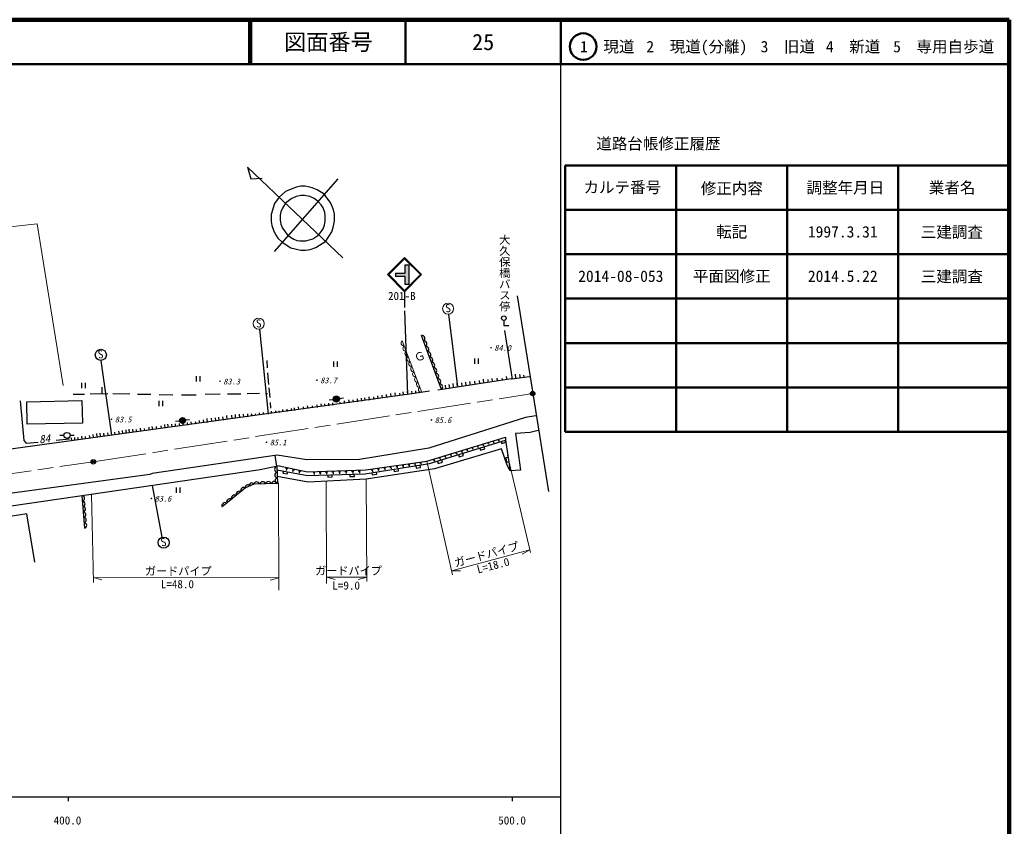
# Model space of a CAD drawing. Units: millimetres, scale not verified. Extents: x 40000 to 680000, y 20000 to 380000.
# Drawn here: x 457100 to 680000, y 198357 to 380000 of the extents above; entities that cross this region are included whole.
import ezdxf
from ezdxf.enums import TextEntityAlignment as Align

# ---------------------------------------------------------------- set-up
doc = ezdxf.new("R2010")
doc.units = ezdxf.units.MM
doc.header["$LTSCALE"] = 1000
doc.header["$PDMODE"] = 32
doc.header["$PDSIZE"] = 500
doc.linetypes.add('CHAIN', pattern=[18.5, 12, -1.5, 3.5, -1.5])
for name, color, linetype, lineweight in [('M-BGD', 7, 'Continuous', 25), ('M-BMK', 2, 'CHAIN', 13), ('M-BMK-HTXT', 7, 'Continuous', 13), ('M-BMK-SRVR', 3, 'Continuous', 25), ('M-STR-HTXT', 7, 'Continuous', 13), ('M-STR-STRC', 7, 'Continuous', 25), ('M-TTL', 2, 'Continuous', 140), ('M-TTL-BAND', 7, 'Continuous', 25), ('M-TTL-FRAM', 2, 'Continuous', 50), ('M-TTL-LINE', 7, 'Continuous', 50)]:
    doc.layers.add(name, color=color, linetype=linetype, lineweight=lineweight)
doc.layers.add('M-OTRS', color=6, linetype='Continuous')
doc.layers.add('M-TTL-TXT', color=7, linetype='Continuous')
doc.styles.add('@ＭＳ ゴシック', font='')
doc.styles.add('ＭＳ ゴシック', font='')
doc.styles.get('@ＭＳ ゴシック').set_extended_font_data('@MS Gothic')
doc.styles.get('ＭＳ ゴシック').set_extended_font_data('MS Gothic')

msp = doc.modelspace()

# ---------------------------------------------------------------- hatches: boundary and pattern name
at = {"layer": 'M-BGD'}
for points in [[(529088, 294668, -1), (527737, 294471, -1)], [(494438, 289826, -0.41421), (493843, 289066, -0.41421), (493082, 289661, -0.41421), (493677, 290422, -0.41421)]]:
    msp.add_hatch(color=256, dxfattribs=at).paths.add_polyline_path(points)
at = {"layer": 'M-STR-STRC'}
msp.add_hatch(color=256, dxfattribs=at).paths.add_polyline_path([(543895, 324775), (543895, 322934), (541709, 322934), (541709, 322213), (543927, 322213), (543927, 320357), (544726, 320357), (544726, 324775)])
msp.add_hatch(color=256, dxfattribs=at).paths.add_polyline_path([(543895, 324775), (543895, 322934), (541709, 322934), (541709, 322213), (543927, 322213), (543927, 320357), (544726, 320357), (544726, 324775)])
msp.add_hatch(color=256, dxfattribs=at).paths.add_polyline_path([(543895, 324775), (543895, 322934), (541709, 322934), (541709, 322213), (543927, 322213), (543927, 320357), (544726, 320357), (544726, 324775)])
msp.add_hatch(color=256, dxfattribs=at).paths.add_polyline_path([(543895, 324775), (543895, 322934), (541709, 322934), (541709, 322213), (543927, 322213), (543927, 320357), (544726, 320357), (544726, 324775)])
msp.add_hatch(color=256, dxfattribs=at).paths.add_polyline_path([(543895, 324775), (543895, 322934), (541709, 322934), (541709, 322213), (543927, 322213), (543927, 320357), (544726, 320357), (544726, 324775)])

# ---------------------------------------------------------------- linework, layer by layer
at = {"layer": 'M-BGD'}
for p, q in [((508407, 346809), (529913, 326404)), ((508407, 346809), (509169, 344184)), ((509169, 344184), (511709, 344354)), ((528727, 344184), (514419, 327844)), ((516959, 341306), (515519, 340036)), ((519329, 342322), (516959, 341306)), ((520430, 342491), (519329, 342322)), ((521361, 342491), (520430, 342491)), ((522039, 342406), (521361, 342491)), ((522970, 342152), (522039, 342406)), ((524071, 341729), (522970, 342152)), ((525679, 340713), (524071, 341729)), ((515519, 340036), (514503, 338596)), ((518229, 339697), (516959, 338681)), ((519329, 340205), (518229, 339697)), ((520515, 340459), (519329, 340205)), ((521277, 340459), (520515, 340459)), ((522462, 340205), (521277, 340459)), ((523393, 339782), (522462, 340205)), ((524325, 339104), (523393, 339782)), ((525002, 338342), (524325, 339104)), ((527203, 338681), (525679, 340713)), ((514503, 338596), (513741, 336141)), ((515943, 336734), (515773, 335972)), ((516281, 337580), (515943, 336734)), ((516959, 338681), (516281, 337580)), ((525425, 337665), (525002, 338342)), ((525849, 336564), (525425, 337665)), ((527796, 337157), (527203, 338681)), ((527965, 336226), (527796, 337157)), ((513741, 336141), (513741, 334532)), ((513741, 334532), (513911, 333686)), ((515773, 335972), (515773, 334871)), ((515773, 334871), (515943, 333940)), ((525764, 333770), (525933, 334702)), ((525933, 335972), (525849, 336564)), ((525933, 334702), (525933, 335972)), ((527711, 333178), (527965, 334702)), ((527965, 334702), (527965, 336226)), ((513911, 333686), (514334, 332416)), ((514334, 332416), (514842, 331400)), ((515943, 333940), (516281, 333093)), ((516281, 333093), (517467, 331400)), ((524494, 331569), (525425, 332924)), ((525425, 332924), (525764, 333770)), ((526018, 330130), (527373, 332246)), ((527373, 332246), (527711, 333178)), ((514842, 331400), (515265, 330807)), ((515265, 330807), (516197, 329876)), ((517467, 331400), (518821, 330553)), ((518821, 330553), (519499, 330299)), ((519499, 330299), (520176, 330214)), ((520176, 330214), (521531, 330214)), ((521531, 330214), (523139, 330638)), ((523139, 330638), (524494, 331569)), ((523817, 328690), (526018, 330130)), ((516197, 329876), (518144, 328606)), ((518144, 328606), (520430, 328098)), ((520430, 328098), (521446, 328098)), ((521446, 328098), (522547, 328267)), ((522547, 328267), (523817, 328690)), ((553704, 313704), (555740, 297289)), ((566143, 312295), (566143, 311109)), ((511117, 310318), (513064, 291183)), ((566143, 311109), (567244, 311109)), ((566319, 309979), (568046, 299072)), ((552098, 296732), (547624, 308880)), ((475387, 303206), (477758, 286442)), ((512725, 303290), (512810, 301597)), ((559517, 303686), (559517, 302486)), ((560417, 302486), (560417, 303686)), ((527786, 303009), (527786, 301809)), ((528686, 301809), (528686, 303009)), ((496808, 299749), (496808, 298549)), ((497708, 298549), (497708, 299749)), ((512895, 300496), (513149, 297872)), ((567843, 299142), (551249, 296602)), ((560562, 298718), (560647, 298041)), ((561493, 299057), (561578, 298126)), ((562509, 298972), (562509, 298295)), ((563441, 299226), (563525, 298464)), ((564541, 299311), (564626, 298634)), ((565727, 299311), (565811, 298803)), ((566658, 299650), (566827, 298972)), ((567928, 299057), (567843, 299142)), ((571907, 299565), (567928, 299057)), ((568690, 300158), (568775, 299226)), ((569706, 300073), (569791, 299311)), ((570553, 299988), (570637, 299480)), ((470990, 298192), (470990, 296992)), ((471890, 296992), (471890, 298192)), ((475557, 297279), (475557, 295840)), ((513233, 297110), (513403, 294908)), ((552942, 297702), (553027, 296940)), ((553789, 297872), (553873, 297025)), ((554635, 298041), (554720, 297194)), ((555572, 298146), (555661, 297277)), ((556583, 298210), (556667, 297448)), ((557514, 298380), (557599, 297618)), ((558445, 298549), (558530, 297702)), ((559546, 298634), (559631, 297872)), ((545407, 295755), (453459, 283055)), ((458708, 293977), (471069, 294231)), ((469122, 295670), (471662, 295670)), ((471069, 294231), (471239, 289151)), ((472932, 295755), (476911, 295840)), ((478097, 295840), (481907, 295755)), ((483600, 295670), (486648, 295670)), ((488511, 295586), (491559, 295501)), ((493506, 295501), (496808, 295501)), ((502227, 295670), (498840, 295586)), ((503920, 295755), (506883, 295755)), ((511117, 295840), (508323, 295755)), ((512471, 295840), (512895, 295840)), ((526828, 294375), (527732, 294507)), ((529097, 294706), (530001, 294839)), ((531183, 294400), (531267, 293723)), ((532114, 294400), (532199, 293892)), ((533130, 294654), (533215, 293977)), ((533977, 294739), (534061, 294062)), ((534739, 294824), (534823, 294231)), ((535755, 295078), (535839, 294316)), ((536771, 295078), (536771, 294485)), ((537702, 295332), (537787, 294654)), ((538633, 295416), (538718, 294739)), ((539649, 295586), (539734, 294908)), ((540581, 295840), (540665, 295078)), ((541597, 296009), (541681, 295247)), ((542613, 295924), (542697, 295416)), ((543375, 296178), (543459, 295501)), ((544306, 296348), (544518, 295632)), ((545322, 296348), (545407, 295755)), ((549395, 296338), (545407, 295755)), ((546253, 296432), (546253, 295924)), ((457184, 294146), (458031, 285256)), ((458793, 288897), (458708, 293977)), ((488460, 294157), (488460, 292957)), ((489360, 292957), (489360, 294157)), ((513487, 293808), (513572, 292538)), ((516281, 292199), (516281, 291691)), ((517297, 292284), (517297, 291776)), ((518229, 292453), (518229, 291945)), ((518906, 292622), (518991, 292030)), ((519837, 292792), (519922, 292199)), ((520938, 292792), (520938, 292284)), ((521869, 293046), (521954, 292453)), ((522970, 293046), (523055, 292622)), ((523986, 293300), (524071, 292707)), ((524917, 293469), (525002, 292876)), ((525764, 293469), (525849, 292961)), ((526611, 293638), (526611, 293046)), ((527542, 293723), (527627, 293215)), ((529235, 293892), (529235, 293469)), ((530167, 294146), (530167, 293554)), ((494448, 289864), (495355, 289975)), ((498417, 289913), (498501, 289236)), ((499263, 290167), (499348, 289320)), ((500195, 290252), (500279, 289490)), ((501126, 290336), (501211, 289659)), ((501888, 290506), (501973, 289744)), ((502735, 290590), (502904, 289828)), ((503666, 290844), (503751, 289998)), ((504767, 290929), (504851, 290082)), ((505613, 291098), (505613, 290252)), ((506545, 291183), (506629, 290336)), ((507391, 291183), (507476, 290506)), ((508407, 291268), (508407, 290590)), ((509254, 291352), (509339, 290760)), ((510101, 291268), (510101, 290844)), ((511032, 291437), (511117, 291014)), ((511963, 291522), (511963, 291098)), ((513741, 291860), (513741, 291352)), ((514673, 291945), (514673, 291437)), ((515435, 291945), (515519, 291522)), ((571061, 290421), (549217, 283478)), ((573347, 290760), (571061, 290421)), ((471239, 289151), (458793, 288897)), ((480975, 287627), (480975, 286865)), ((481653, 287796), (481737, 286950)), ((482499, 287796), (482584, 287119)), ((483346, 287712), (483346, 287204)), ((484193, 288050), (484277, 287373)), ((485124, 287966), (485209, 287458)), ((486140, 288220), (486140, 287542)), ((486817, 288389), (486987, 287712)), ((487833, 288389), (487833, 287796)), ((488849, 288558), (488934, 287966)), ((489696, 288812), (489781, 288050)), ((490373, 288897), (490543, 288135)), ((491305, 288897), (491389, 288304)), ((492067, 288982), (492067, 288389)), ((492172, 289586), (493079, 289697)), ((492998, 289066), (493083, 288474)), ((493760, 289744), (493929, 288643)), ((494776, 289320), (494861, 288728)), ((495623, 289405), (495707, 288897)), ((496639, 289490), (496723, 288982)), ((497485, 289744), (497485, 289151)), ((468275, 285510), (465312, 285256)), ((466135, 286406), (467049, 286407)), ((468429, 286406), (469342, 286407)), ((468699, 285849), (468783, 285172)), ((469461, 285934), (469461, 285256)), ((470138, 286018), (470223, 285426)), ((470985, 286188), (471069, 285510)), ((471831, 286103), (471831, 285595)), ((472763, 286357), (472847, 285764)), ((473525, 286611), (473609, 285849)), ((474371, 286780), (474456, 286018)), ((475133, 286865), (475218, 286103)), ((475980, 286865), (476065, 286188)), ((476827, 286950), (476911, 286357)), ((478435, 287119), (478520, 286526)), ((479367, 287373), (479451, 286696)), ((480129, 287458), (480213, 286780)), ((564907, 285266), (565099, 285324)), ((566621, 284856), (566472, 285333)), ((566494, 285955), (566515, 285347)), ((572077, 287034), (568775, 286780)), ((568775, 286780), (569875, 278568)), ((573855, 287458), (572077, 287034)), ((458031, 285256), (458539, 284664)), ((458539, 284664), (461248, 284833)), ((549217, 283478), (533638, 280938)), ((557771, 283107), (558023, 283184)), ((557897, 283145), (557974, 282893)), ((558986, 283475), (559228, 283548)), ((559107, 283511), (559180, 283269)), ((560190, 283839), (560422, 283909)), ((560306, 283874), (560376, 283642)), ((560744, 283547), (560893, 283070)), ((560893, 283070), (561847, 283368)), ((561384, 284200), (561606, 284268)), ((561495, 284234), (561563, 284012)), ((561847, 283368), (561699, 283845)), ((562569, 284559), (562781, 284623)), ((562675, 284591), (562739, 284379)), ((563743, 284914), (563945, 284975)), ((563844, 284945), (563905, 284742)), ((565003, 285295), (565061, 285103)), ((565517, 285036), (565666, 284558)), ((565666, 284558), (566621, 284856)), ((515096, 281954), (486902, 277806)), ((514975, 279390), (514595, 281881)), ((521785, 280854), (515096, 281954)), ((533638, 280938), (521785, 280854)), ((550262, 280835), (550578, 280931)), ((550420, 280883), (550515, 280567)), ((551540, 281222), (551845, 281314)), ((551693, 281268), (551785, 280963)), ((552301, 280391), (552152, 280868)), ((552808, 281605), (553102, 281694)), ((552955, 281650), (553044, 281356)), ((554064, 281986), (554348, 282071)), ((554206, 282028), (554292, 281745)), ((555310, 282363), (555584, 282445)), ((555447, 282404), (555530, 282131)), ((555971, 282059), (556120, 281581)), ((556120, 281581), (557074, 281879)), ((556546, 282736), (556809, 282816)), ((556677, 282776), (556757, 282513)), ((557074, 281879), (556925, 282356)), ((567119, 281439), (566625, 281362)), ((566625, 281362), (566778, 280374)), ((511286, 278652), (425773, 266206)), ((515519, 279499), (511286, 278652)), ((516947, 278995), (517439, 278891)), ((517193, 278943), (517090, 278451)), ((518435, 278682), (518894, 278586)), ((518664, 278634), (518568, 278175)), ((536246, 278591), (536675, 278653)), ((537672, 278797), (538087, 278856)), ((537880, 278826), (537940, 278412)), ((539084, 279000), (539485, 279057)), ((539284, 279029), (539342, 278628)), ((540481, 279201), (540868, 279257)), ((540675, 279229), (540730, 278842)), ((541380, 278757), (541457, 278263)), ((541865, 279400), (542237, 279454)), ((542051, 279427), (542104, 279055)), ((542445, 278418), (542368, 278912)), ((543234, 279597), (543592, 279649)), ((543413, 279623), (543465, 279264)), ((544589, 279792), (544934, 279842)), ((544761, 279817), (544811, 279472)), ((545930, 279985), (546262, 280033)), ((546096, 280009), (546144, 279678)), ((546319, 279531), (546397, 279037)), ((546397, 279037), (547385, 279192)), ((547258, 280177), (547576, 280222)), ((547385, 279192), (547307, 279686)), ((547417, 280199), (547463, 279882)), ((551197, 280570), (551346, 280093)), ((551346, 280093), (552301, 280391)), ((566778, 280374), (567272, 280450)), ((486394, 277552), (442537, 271625)), ((486902, 277806), (486394, 277552)), ((516479, 278365), (516388, 277873)), ((516388, 277873), (517372, 277693)), ((517372, 277693), (517462, 278184)), ((519889, 278377), (520315, 278287)), ((520102, 278332), (520012, 277906)), ((523175, 278002), (523584, 278016)), ((523379, 278009), (523394, 277599)), ((524576, 278051), (525001, 278066)), ((524788, 278058), (524803, 277633)), ((525992, 278101), (526434, 278116)), ((526213, 278109), (526229, 277667)), ((526463, 277493), (526477, 276993)), ((526477, 276993), (527477, 277021)), ((527425, 278151), (527883, 278167)), ((527477, 277021), (527463, 277521)), ((527654, 278159), (527670, 277701)), ((528874, 278202), (529349, 278219)), ((529112, 278210), (529128, 277736)), ((530340, 278253), (530831, 278271)), ((530585, 278262), (530603, 277771)), ((531461, 277634), (531475, 277134)), ((531475, 277134), (532475, 277162)), ((531822, 278305), (532330, 278323)), ((532076, 278314), (532094, 277806)), ((532475, 277162), (532461, 277662)), ((533321, 278358), (533846, 278377)), ((533583, 278367), (533602, 277842)), ((536440, 277982), (536518, 277488)), ((536461, 278622), (536523, 278193)), ((536518, 277488), (537505, 277643)), ((537505, 277643), (537428, 278137)), ((541457, 278263), (542445, 278418)), ((569875, 278568), (567589, 278398)), ((489188, 263497), (487025, 275121)), ((492295, 274619), (492295, 273419)), ((493195, 273419), (493195, 274619)), ((471733, 265496), (471150, 272811)), ((458708, 268746), (453035, 267815)), ((460486, 257824), (458708, 268746))]:
    msp.add_line(p, q, dxfattribs=at)
for points in [[(515003, 278636), (521926, 277365), (534829, 277729), (549430, 280019), (566515, 285347), (567589, 278398)], [(515519, 279499), (521906, 278157), (535030, 278618), (548793, 280600), (566494, 285955)], [(567589, 278398), (566880, 279648), (565638, 283371), (550524, 278825), (535162, 276536), (522092, 275871), (515062, 277098)], [(514975, 279390), (515123, 275524), (509804, 275401), (507979, 274541), (502669, 270275)]]:
    msp.add_lwpolyline(points, dxfattribs=at)
for centre, radius in [((566143, 312795), 500), ((475353, 304523), 1250), ((528412, 294570), 683), ((493760, 289744), 683), ((467731, 286370), 683), ((489501, 262247), 1250)]:
    msp.add_circle(centre, radius, dxfattribs=at)
for centre, radius, start, end in [((547689, 308215), 669, 304.84938, 95.58225), ((548136, 307000), 669, 304.84938, 95.58225), ((548584, 305785), 669, 304.84938, 95.58225), ((549031, 304570), 669, 304.84938, 95.58225), ((549478, 303355), 669, 304.84938, 95.58225), ((549926, 302140), 669, 304.84938, 95.58225), ((550373, 300925), 669, 304.84938, 95.58225), ((550821, 299710), 669, 304.84938, 95.58225), ((551268, 298496), 669, 304.84938, 95.58225), ((551715, 297281), 669, 304.84938, 95.58225), ((515165, 278752), 666, 106.62104, 257.77435), ((515214, 277463), 666, 106.62104, 257.77435), ((515264, 276174), 666, 106.62104, 257.77435), ((507582, 273947), 714, 56.20927, 201.34096), ((508437, 274752), 504, 25.74148, 204.71382), ((509350, 275182), 504, 25.74148, 204.71382), ((510474, 275224), 692, 17.44657, 165.20029), ((511803, 275255), 692, 17.44657, 165.20029), ((513133, 275285), 692, 17.44657, 165.20029), ((514462, 275316), 692, 17.44657, 165.20029), ((471076, 272191), 624, 286.00579, 83.09797), ((504396, 271388), 714, 56.20927, 201.34096), ((505458, 272241), 714, 56.20927, 201.34096), ((506520, 273094), 714, 56.20927, 201.34096), ((471173, 270972), 624, 286.00579, 83.09797), ((471270, 269753), 624, 286.00579, 83.09797), ((503334, 270535), 714, 56.20927, 201.34096), ((471367, 268534), 624, 286.00579, 83.09797), ((471464, 267315), 624, 286.00579, 83.09797), ((471561, 266096), 624, 286.00579, 83.09797)]:
    msp.add_arc(centre, radius, start, end, dxfattribs=at)
at = {"layer": 'M-BMK'}
for p, q in [((473664, 280421), (572646, 295805)), ((374526, 266385), (473664, 280421))]:
    msp.add_line(p, q, dxfattribs=at)
at = {"layer": 'M-BMK-HTXT'}
msp.add_line((543279, 307696), (547640, 296081), dxfattribs=at)
for centre in [(543624, 307162), (544060, 306001), (544496, 304839), (544932, 303678), (545368, 302517), (545804, 301355), (546240, 300194), (546676, 299032), (547112, 297871), (547548, 296709)]:
    msp.add_arc(centre, 635, 122.83402, 278.32039, dxfattribs=at)
at = {"layer": 'M-BMK-SRVR'}
for p, q in [((569113, 317853), (572646, 295805)), ((572646, 295805), (576178, 273757))]:
    msp.add_line(p, q, dxfattribs=at)
for centre in [(572646, 295805), (473664, 280421)]:
    msp.add_circle(centre, 500, dxfattribs=at)
for p in [(572646, 295805), (473664, 280421)]:
    msp.add_point(p, dxfattribs=at)
at = {"layer": 'M-OTRS'}
msp.add_point((572646, 295805), dxfattribs=at)
at = {"layer": 'M-STR-HTXT'}
for p, q in [((410871, 328521), (460994, 334024)), ((460994, 334024), (466836, 297618)), ((572161, 260026), (566997, 281954)), ((548793, 280600), (554551, 254946)), ((535162, 276536), (535253, 253492)), ((515350, 275689), (515435, 251559)), ((526103, 276028), (526187, 252998)), ((473271, 273064), (473694, 253252)), ((572020, 260628), (554349, 255843)), ((572020, 260628), (570290, 259623)), ((515425, 254266), (473670, 254381)), ((473670, 254381), (475600, 253858)), ((515425, 254266), (513492, 253754)), ((526182, 254440), (535249, 254467)), ((526182, 254440), (528115, 253928)), ((535249, 254467), (533319, 253943)), ((554349, 255843), (556349, 255848))]:
    msp.add_line(p, q, dxfattribs=at)
for centre in [(553594, 314934), (510940, 311559)]:
    msp.add_circle(centre, 1250, dxfattribs=at)
at = {"layer": 'M-STR-STRC'}
for p, q in [((539912, 322612), (543773, 326473)), ((540209, 322612), (543773, 326176)), ((543773, 326473), (547633, 322612)), ((543773, 326176), (547336, 322612)), ((543895, 322934), (543895, 324775)), ((543895, 324775), (544726, 324775)), ((544726, 324775), (544726, 320357)), ((543773, 318751), (539912, 322612)), ((543773, 319048), (540209, 322612)), ((541709, 322934), (541709, 322213)), ((541709, 322934), (543895, 322934)), ((543927, 322213), (541709, 322213)), ((547633, 322612), (543773, 318751)), ((547336, 322612), (543773, 319048)), ((543927, 320357), (543927, 322213)), ((543773, 318751), (543773, 315195)), ((544726, 320357), (543927, 320357)), ((543798, 314466), (544475, 295670))]:
    msp.add_line(p, q, dxfattribs=at)
at = {"layer": 'M-TTL'}
for p, q in [((680000, 380000), (40000, 380000)), ((680000, 20000), (680000, 380000))]:
    msp.add_line(p, q, dxfattribs=at)
at = {"layer": 'M-TTL-BAND'}
for p, q in [((579000, 20000), (579000, 370000)), ((40000, 205000), (579000, 205000)), ((468000, 205000), (468000, 204000)), ((568000, 205000), (568000, 204000))]:
    msp.add_line(p, q, dxfattribs=at)
at = {"layer": 'M-TTL-FRAM'}
for p, q in [((580000, 347197), (580000, 287197)), ((580000, 347197), (680000, 347197)), ((580000, 287197), (680000, 287197))]:
    msp.add_line(p, q, dxfattribs=at)
at = {"layer": 'M-TTL-LINE'}
for p, q in [((508747, 380000), (508747, 370000)), ((509247, 380000), (509247, 370000)), ((543997, 380000), (543997, 370000)), ((579000, 380000), (579000, 370000)), ((40000, 370000), (680000, 370000)), ((605000, 347197), (605000, 287197)), ((630000, 347197), (630000, 287197)), ((655000, 347197), (655000, 287197)), ((580000, 337197), (680000, 337197)), ((580000, 327197), (680000, 327197)), ((580000, 317197), (680000, 317197)), ((580000, 307197), (680000, 307197)), ((580000, 297197), (680000, 297197))]:
    msp.add_line(p, q, dxfattribs=at)
msp.add_circle((584031, 373958), 3000, dxfattribs=at)

# ---------------------------------------------------------------- texts
at = {"layer": 'M-BGD'}
for s, rotation, style, p in [('大久保橋バス停', 270, '@ＭＳ ゴシック', (564837, 331739)), ('S', 9.521, 'ＭＳ ゴシック', (474920, 303097)), ('Ｇ', 18.876, 'ＭＳ ゴシック', (546482, 302370)), ('S', 12.543, 'ＭＳ ゴシック', (489173, 260786))]:
    msp.add_text(s, height=1833, rotation=rotation, dxfattribs=dict(at, style=style)).set_placement(p, align=Align.BOTTOM_LEFT)
at = {"layer": 'M-BGD', "style": 'ＭＳ ゴシック', "oblique": 15}
for s, p in [('・84.0', (562148, 305041)), ('・83.3', (501084, 297467)), ('・83.7', (522925, 297721)), ('・83.5', (476656, 288917)), ('・85.6', (548716, 288776)), ('・85.1', (511561, 283740)), ('・83.6', (485633, 271082))]:
    msp.add_text(s, height=1320, dxfattribs=at).set_placement(p, align=Align.BOTTOM_LEFT)
msp.add_text('84', height=1833, rotation=6.496, dxfattribs=at).set_placement((461610, 284020), align=Align.BOTTOM_LEFT)
at = {"layer": 'M-STR-HTXT', "style": 'ＭＳ ゴシック'}
for s, rotation, p in [('S', 7.194, (553141, 313513)), ('S', 4.116, (510426, 310103)), ('ガードパイプ', 15.15, (555381, 256184)), ('L=18.0', 14.211, (560461, 254751))]:
    msp.add_text(s, height=1833, rotation=rotation, dxfattribs=at).set_placement(p, align=Align.BOTTOM_LEFT)
for s, p in [('ガードパイプ', (485300, 254349)), ('ガードパイプ', (523653, 254416)), ('L=48.0', (488867, 251409)), ('L=9.0', (527502, 251111))]:
    msp.add_text(s, height=1833, dxfattribs=at).set_placement(p, align=Align.BOTTOM_LEFT)
at = {"layer": 'M-STR-STRC', "style": 'ＭＳ ゴシック'}
msp.add_text('201-B', height=1833, dxfattribs=at).set_placement((540048, 316333), align=Align.BOTTOM_LEFT)
at = {"layer": 'M-TTL-BAND', "style": 'ＭＳ ゴシック'}
for s, p in [('400.0', (467844, 198195)), ('500.0', (568000, 198195))]:
    msp.add_text(s, height=1833, dxfattribs=at).set_placement(p, align=Align.BOTTOM_CENTER)
at = {"layer": 'M-TTL-TXT', "style": 'ＭＳ ゴシック'}
for s, height, p in [('図面番号', 3666, (526622, 375000)), ('25', 3666, (561497, 375000)), ('1\u3000現道', 2566, (589448, 373958)), ('2\u3000現道(分離)', 2566, (609619, 373958)), ('3\u3000旧道', 2566, (630121, 373958)), ('4\u3000新道', 2566, (644824, 373958)), ('5\u3000専用自歩道', 2566, (665228, 373958)), ('道路台帳修正履歴', 2566, (600968, 352113)), ('カルテ番号', 2566, (592839, 342277)), ('修正内容', 2566, (617509, 342023)), ('調整年月日', 2566, (643089, 342197)), ('業者名', 2566, (667134, 342197)), ('転記', 2566, (617500, 332245)), ('1997.3.31', 2566, (642500, 332245)), ('三建調査', 2566, (667077, 332189)), ('2014-08-053', 2566, (592500, 322245)), ('平面図修正', 2566, (617500, 322245)), ('2014.5.22', 2566, (642500, 322245)), ('三建調査', 2566, (667077, 322189))]:
    msp.add_text(s, height=height, dxfattribs=at).set_placement(p, align=Align.MIDDLE_CENTER)

doc.saveas('drawing.dxf')
